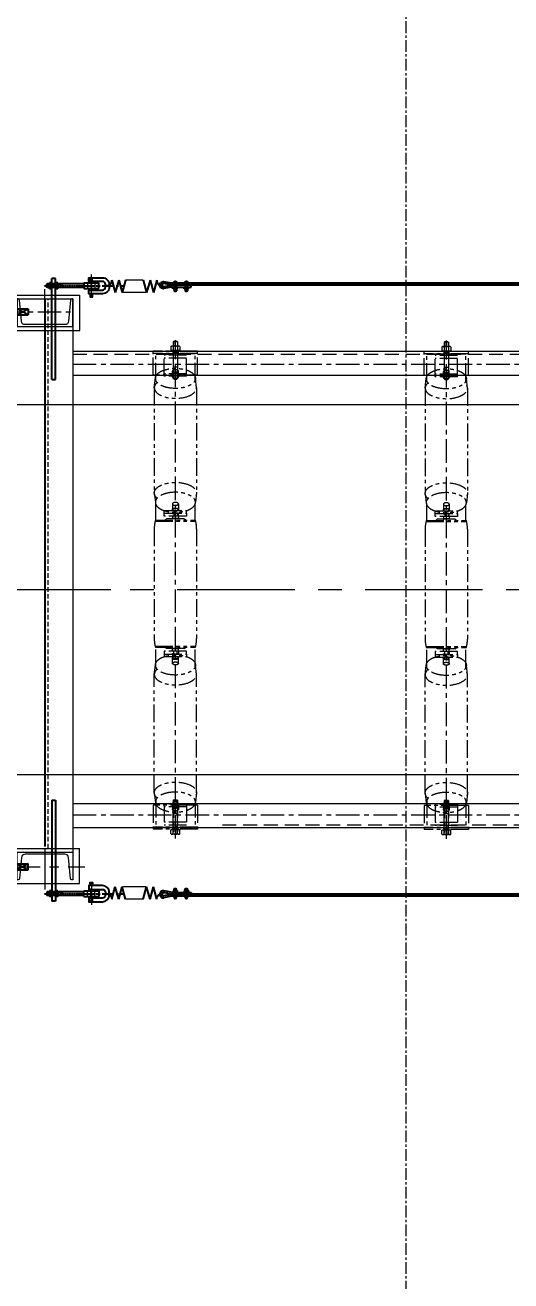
# Model space of a CAD drawing. Header units: millimetres. Extents: x -243837 to -5443, y 40 to 285140.
# Drawn here: x -189539 to -188226, y 76899 to 80292 of the extents above; entities that cross this region are included whole.
import ezdxf

# ---------------------------------------------------------------- set-up
doc = ezdxf.new("R2010")
doc.units = ezdxf.units.MM
for name, pattern in [('CENTER', [50.8, 31.75, -6.35, 6.35, -6.35]), ('CENTER2', [1.125, 0.75, -0.125, 0.125, -0.125]), ('HIDDEN', [0.375, 0.25, -0.125]), ('PHANTOM', [63.5, 31.75, -6.35, 6.35, -6.35, 6.35, -6.35])]:
    doc.linetypes.add(name, pattern=pattern)
for name, color, linetype, lineweight in [('2', 3, 'Continuous', 20), ('CEN', 1, 'CENTER', 9), ('DIM', 1, 'Continuous', 9), ('HID', 2, 'HIDDEN', 5), ('HIDDEN', 2, 'HIDDEN', 0), ('OBJECT R', 3, 'Continuous', 25), ('phantom', 4, 'PHANTOM', 5), ('R- PHANTOM', 3, 'PHANTOM', 9), ('R-CENTER', 1, 'CENTER2', 5), ('R-HIDDEN', 3, 'HIDDEN', 9), ('R-OBJECT', 2, 'Continuous', 20)]:
    doc.layers.add(name, color=color, linetype=linetype, lineweight=lineweight)
doc.layers.add('DWG', color=7, linetype='Continuous')
doc.styles.add('KA', font='romans.shx', dxfattribs={"width": 0.7})
doc.dimstyles.new('rakesh', dxfattribs={"dimscale": 160, "dimtxt": 2.5, "dimasz": 1, "dimexe": 0.8, "dimexo": 0.8, "dimgap": 1, "dimtad": 1, "dimdec": 0, "dimzin": 0, "dimdsep": 46, "dimtxsty": 'KA', "dimblk": 'OBLIQUE', "dimcen": 1.5, "dimclrd": 1, "dimclre": 1, "dimclrt": 2, "dimadec": 0, "dimazin": 0, "dimtfac": 1, "dimtdec": 0, "dimtmove": 0, "dimatfit": 2, "dimfxl": 0, "dimtolj": 1, "dimtzin": 0, "dimlwd": -1, "dimlwe": -1, "dimarcsym": 1})

# ---------------------------------------------------------------- blocks, each defined once
blk = doc.blocks.new('A$Caa90854e')
at = {"layer": '2'}
for p, q in [((-2854.4, 2808.8, 545.9), (-2854.4, 2713.8, 545.9)), ((-2667.3, 2808.8, 436.3), (-2854.4, 2808.8, 436.3)), ((-2836, 1228.8), (-2836, 2798.8, 223.5)), ((-810.8, 2723.8, 333.1), (-2836, 2723.8, 333.1)), ((-2667.3, 2713.8, 436.3), (-2854.6, 2713.8, 436.3)), ((-1473.8, 2513.8, 158.8), (-2742.8, 2513.8, 223.3)), ((-1473.8, 1513.8, 8), (-2851.6, 1513.8, 153.9)), ((-2667.3, 1313.8, 436.3), (-2854.6, 1313.8, 436.3)), ((-2854.4, 1218.8, 545.9), (-2854.4, 1313.8, 545.9)), ((-810.8, 1303.8, 109.6), (-2761, 1303.8, 109.6)), ((-2082.9, 1228.8), (-2836, 1228.8)), ((-2667.3, 1218.8, 436.3), (-2854.4, 1218.8, 436.3))]:
    blk.add_line(p, q, dxfattribs=at)
at = {"layer": '2', "elevation": 212.8}
for points in [[(-2833.8, 2798.8, -0.388879), (-2829.8, 2795.2), (-2824.8, 2738.3, 0.388879), (-2814.8, 2729.2), (-2707.2, 2729.2, 0.388879), (-2697.3, 2738.3), (-2692.3, 2795.2, -0.388879), (-2688.3, 2798.8), (-2686, 2798.8), (-2686, 2723.8), (-2836, 2723.8), (-2836, 2798.8)], [(-2833.8, 1228.8, 0.388879), (-2829.8, 1232.5), (-2824.8, 1289.3, -0.388879), (-2814.8, 1298.4), (-2707.2, 1298.4, -0.388879), (-2697.3, 1289.3), (-2692.3, 1232.5, 0.388879), (-2688.3, 1228.8), (-2686, 1228.8), (-2686, 1303.8), (-2836, 1303.8), (-2836, 1228.8)]]:
    blk.add_lwpolyline(points, format="xyb", close=True, dxfattribs=at)
at = {"layer": 'CEN', "ltscale": 4}
for p, q in [((-2760.8, 2713.8, 63.7), (-2760.8, 2824.8, 63.7)), ((-791.8, 2763.8, 223.5), (-2868.3, 2763.8, 223.5)), ((-2760.8, 1313.8, 63.7), (-2760.8, 1202.8, 63.7))]:
    blk.add_line(p, q, dxfattribs=at)
at = {"layer": 'CEN', "ltscale": 5}
blk.add_line((-748.2, 2013.8, 223.5), (-2947.9, 2013.8, 223.5), dxfattribs=at)
at = {"layer": 'CEN', "ltscale": 2}
blk.add_line((-810.8, 1263.8, 223.5), (-2838.7, 1263.8, 223.5), dxfattribs=at)
at = {"layer": 'DWG', "color": 3}
for p, q in [((-2715.1, 2771.8, 24.4), (-2715.1, 2755.8, 24.4)), ((-2685.1, 2755.8, 24.4), (-2715.1, 2771.8, 24.4)), ((-2715.1, 2755.8, 24.4), (-2685.1, 2771.8, 24.4)), ((-2644.3, 2771.8, 24.4), (-2715.1, 2771.8, 24.4)), ((-2644.3, 2755.8, 24.4), (-2715.1, 2755.8, 24.4)), ((-2715.1, 1255.8, 24.4), (-2715.1, 1271.8, 24.4)), ((-2685.1, 1271.8, 24.4), (-2715.1, 1255.8, 24.4)), ((-2715.1, 1271.8, 24.4), (-2685.1, 1255.8, 24.4)), ((-2644.3, 1271.8, 24.4), (-2715.1, 1271.8, 24.4)), ((-2644.3, 1255.8, 24.4), (-2715.1, 1255.8, 24.4))]:
    blk.add_line(p, q, dxfattribs=at)
at = {"layer": 'HIDDEN', "ltscale": 50}
blk.add_line((-2769, 2713.8, 223.5), (-2769, 1228.8, 223.5), dxfattribs=at)
at = {"layer": 'OBJECT R'}
blk.add_line((-2760.8, 1228.8, 63.7), (-2760.8, 2708.5, 63.7), dxfattribs=at)
blk = doc.blocks.new('_Oblique')
at = {"color": 0, "linetype": 'ByBlock', "lineweight": -2}
blk.add_line((-0.5, -0.5), (0.5, 0.5), dxfattribs=at)
blk = doc.blocks.new('*D188')
at = {"layer": 'DEFPOINTS', "color": 0, "ltscale": 10, "transparency": 16777216}
for p in [(-106759.9, 78766, 169.4), (-190509.6, 78267.1, 181.7), (-106759.9, 68629.3)]:
    blk.add_point(p, dxfattribs=at)
at = {"layer": 'DIM', "color": 1, "ltscale": 10, "transparency": 16777216}
for p, q in [((-106759.9, 78638), (-106759.9, 68437.3)), ((-190509.6, 78139.1), (-190509.6, 68437.3)), ((-190509.6, 68629.3), (-106759.9, 68629.3))]:
    blk.add_line(p, q, dxfattribs=at)
at = {"layer": 'DIM', "color": 1, "ltscale": 10, "transparency": 16777216, "xscale": 160, "yscale": 160, "zscale": 160, "rotation": 180}
blk.add_blockref('_Oblique', (-190509.6, 68629.3), dxfattribs=at)
at = {"layer": 'DIM', "color": 1, "ltscale": 10, "transparency": 16777216, "xscale": 160, "yscale": 160, "zscale": 160}
blk.add_blockref('_Oblique', (-106759.9, 68629.3), dxfattribs=at)
at = {"layer": 'DIM', "color": 2, "ltscale": 10, "transparency": 16777216, "insert": (-150134.8, 69094.1), "char_height": 400, "attachment_point": 5, "style": 'KA'}
blk.add_mtext('\\A1;83750 (HORIZONTAL PULLEY CRS.)', dxfattribs=at)
blk = doc.blocks.new('A$Cc1e59ba2')
at = {"layer": 'phantom', "ltscale": 1.5}
h = blk.add_hatch(dxfattribs=at)
h.set_pattern_fill('ANSI31', color=256, scale=4, angle=90, style=0)
h.set_pattern_definition([(225, (-355.42745, -107.5471), (-0.3535534, 0.3535534), [])])
h.paths.add_polyline_path([(-655.8, -172.3), (-655.8, -173.4), (-658.2, -173.4), (-658.2, -172.3)])
h.paths.add_polyline_path([(-672.4, -172.3), (-672.4, -173.4), (-674.9, -173.4), (-674.9, -172.3)])
h = blk.add_hatch(dxfattribs=at)
h.set_pattern_fill('ANSI31', color=256, scale=4, angle=90, style=0)
h.set_pattern_definition([(225, (-355.42745, -138.30226), (-0.3535534, 0.3535534), [])])
h.paths.add_polyline_path([(-655.8, -525), (-655.8, -523.9), (-658.2, -523.9), (-658.2, -525)])
h.paths.add_polyline_path([(-672.4, -525), (-672.4, -523.9), (-674.9, -523.9), (-674.9, -525)])
at = {"layer": 'phantom', "color": 1, "linetype": 'CENTER', "ltscale": 2}
blk.add_line((-665.3, -1037.1, 7.6), (-665.3, 309.6, 7.6), dxfattribs=at)
at = {"layer": 'phantom', "ltscale": 1.5}
for p, q in [((-605.3, 279.5), (-725.3, 279.5)), ((-725.3, 214.5), (-725.3, 279.5)), ((-605.3, 273.5), (-725.3, 273.5)), ((-718.4, 200.4), (-718.4, 273.5)), ((-718.4, 273.5), (-612.3, 273.5)), ((-677.3, 291.8), (-675.2, 293)), ((-677.3, 291.8), (-677.3, 281)), ((-653.3, 281), (-677.3, 281)), ((-675.3, 281), (-675.3, 279.5)), ((-655.5, 293), (-675.2, 293)), ((-672.3, 279.5), (-672.3, 273.5)), ((-672.3, 279.5), (-672.3, 273.5)), ((-659.3, 304.5), (-671.3, 304.5)), ((-671.3, 304.5), (-671.3, 293)), ((-671.3, 291.8), (-671.3, 281)), ((-671.3, 279.5), (-671.3, 276.5)), ((-659.3, 276.5), (-671.3, 276.5)), ((-671.3, 274.5), (-671.3, 208.5)), ((-671.3, 274.5), (-659.3, 274.5)), ((-670.6, 304.5), (-670.6, 293)), ((-670.6, 276.5), (-670.6, 274.5)), ((-665.3, 266.5), (-665.3, 290)), ((-665.3, 268.5), (-665.3, 273.5)), ((-660.1, 304.5), (-660.1, 292.1)), ((-660.1, 276.5), (-660.1, 274.5)), ((-659.3, 304.5), (-659.3, 293)), ((-659.3, 291.8), (-659.3, 281)), ((-659.3, 279.5), (-659.3, 276.5)), ((-659.3, 274.5), (-659.3, 208.5)), ((-658.3, 279.5), (-658.3, 273.5)), ((-658.3, 279.5), (-658.3, 273.3)), ((-653.3, 291.8), (-655.5, 293)), ((-655.3, 281), (-655.3, 279.5)), ((-653.3, 291.8), (-653.3, 281)), ((-612.3, 200.4), (-612.3, 273.5)), ((-605.3, 214.5), (-605.3, 279.5)), ((-635.3, 268.5), (-695.3, 268.5)), ((-695.3, 211.7), (-695.3, 268.5)), ((-635.3, 260.5), (-695.3, 260.5)), ((-635.3, 211.7), (-635.3, 268.5)), ((-718.4, 214.5), (-725.3, 214.5)), ((-722.5, 180.7), (-719.5, 207.5)), ((-612.3, 214.5), (-718.4, 214.5)), ((-635.3, 218.6), (-695.3, 218.6)), ((-635.3, 211.7), (-695.3, 211.7)), ((-673.3, 210.3), (-673.3, 225.4)), ((-659.3, 236.5), (-671.3, 236.5)), ((-657.3, 210.3), (-657.3, 225.4)), ((-651.3, 214.5), (-655.3, 214.5)), ((-645.3, 214.5), (-651.3, 214.5)), ((-605.3, 214.5), (-612.3, 214.5)), ((-608.2, 180.7), (-611.1, 206)), ((-722.5, 180.7), (-722.5, -103.6)), ((-608.2, 180.7), (-608.2, -103.6)), ((-722.5, -103.6), (-719.5, -128.8)), ((-718.4, -177.3), (-718.4, -134.4)), ((-673.3, -133.1), (-673.3, -148.2)), ((-657.3, -133.1), (-657.3, -148.2)), ((-612.3, -177.3), (-612.3, -134.4)), ((-608.2, -103.6), (-611.1, -128.8)), ((-695.3, -151.3), (-635.3, -151.3)), ((-695.3, -158.3), (-695.3, -151.4)), ((-672.3, -158.3), (-673.3, -159.3)), ((-673.3, -159.3), (-672.3, -158.3)), ((-673.3, -159.3), (-673.3, -160.3)), ((-673.3, -160.3), (-673.3, -159.3)), ((-673.3, -159.3), (-669.8, -159.3)), ((-669.8, -159.3), (-673.3, -159.3)), ((-673.3, -166.3), (-673.3, -172.3)), ((-658.3, -158.3), (-672.3, -158.3)), ((-658.3, -158.3), (-672.3, -158.3)), ((-669.8, -158.3), (-669.8, -166.3)), ((-660.8, -166.3), (-669.8, -166.3)), ((-665.3, -177.3), (-665.3, -166.3)), ((-660.8, -158.3), (-660.8, -166.3)), ((-657.3, -159.3), (-660.8, -159.3)), ((-657.3, -159.3), (-660.8, -159.3)), ((-658.3, -158.3), (-657.3, -159.3)), ((-658.3, -158.3), (-657.3, -159.3)), ((-657.3, -159.3), (-658.3, -158.3)), ((-657.3, -166.3), (-657.3, -158.3)), ((-657.3, -159.3), (-657.3, -160.3)), ((-657.3, -160.3), (-657.3, -159.3)), ((-657.3, -166.3), (-657.3, -172.3)), ((-635.3, -158.3), (-635.3, -151.4)), ((-722.5, -200.1), (-722.5, -497.2)), ((-720.1, -179.7), (-610.5, -179.7)), ((-719.5, -177.3), (-611.1, -177.3)), ((-693.1, -177.3), (-692.3, -175.1)), ((-688.8, -173.4), (-692.3, -174.9)), ((-691.6, -177.3), (-692.3, -174.9)), ((-691.7, -177.3), (-692.3, -175.1)), ((-673.3, -173.4), (-688.8, -173.4)), ((-674.9, -172.3), (-674.9, -173.4)), ((-655.8, -172.3), (-674.9, -172.3)), ((-655.8, -173.4), (-674.9, -173.4)), ((-657.3, -172.3), (-673.3, -172.3)), ((-657.3, -173.4), (-673.3, -173.4)), ((-672.4, -172.3), (-672.4, -173.4)), ((-658.2, -172.3), (-658.2, -173.4)), ((-641.8, -173.4), (-657.3, -173.4)), ((-655.8, -172.3), (-655.8, -173.4)), ((-641.8, -173.4), (-638.3, -174.9)), ((-639.1, -177.3), (-638.3, -174.9)), ((-639, -177.3), (-638.3, -175.1)), ((-637.6, -177.3), (-638.3, -175.1)), ((-608.2, -200.1, 7.6), (-608.2, -497.2, 7.6)), ((-720.1, -517.6), (-610.5, -517.6)), ((-719.5, -520), (-611.1, -520)), ((-718.4, -574.1), (-718.4, -520)), ((-695.3, -539), (-695.3, -545.9)), ((-693.1, -520), (-692.3, -522.2)), ((-691.7, -520), (-692.3, -522.2)), ((-691.6, -520), (-692.3, -522.4)), ((-688.8, -523.9), (-692.3, -522.4)), ((-673.3, -523.9), (-688.8, -523.9)), ((-674.9, -525), (-674.9, -523.9)), ((-655.8, -523.9), (-674.9, -523.9)), ((-655.8, -525), (-674.9, -525)), ((-657.3, -523.9), (-673.3, -523.9)), ((-657.3, -525), (-673.3, -525)), ((-673.3, -531), (-673.3, -525)), ((-673.3, -538), (-673.3, -537)), ((-673.3, -537), (-673.3, -538)), ((-673.3, -538), (-669.8, -538)), ((-672.3, -539), (-673.3, -538)), ((-673.3, -538), (-672.3, -539)), ((-669.8, -538), (-673.3, -538)), ((-672.4, -525), (-672.4, -523.9)), ((-658.3, -539), (-672.3, -539)), ((-658.3, -539), (-672.3, -539)), ((-660.8, -531), (-669.8, -531)), ((-669.8, -539), (-669.8, -531)), ((-665.3, -531), (-665.3, -520)), ((-660.8, -539), (-660.8, -531)), ((-657.3, -538), (-660.8, -538)), ((-657.3, -538), (-660.8, -538)), ((-658.3, -539), (-657.3, -538)), ((-658.3, -539), (-657.3, -538)), ((-657.3, -538), (-658.3, -539)), ((-658.2, -525), (-658.2, -523.9)), ((-641.8, -523.9), (-657.3, -523.9)), ((-657.3, -531), (-657.3, -525)), ((-657.3, -531), (-657.3, -539)), ((-657.3, -538), (-657.3, -537)), ((-657.3, -537), (-657.3, -538)), ((-655.8, -525), (-655.8, -523.9)), ((-641.8, -523.9), (-638.3, -522.4)), ((-639.1, -520), (-638.3, -522.4)), ((-639, -520), (-638.3, -522.2)), ((-637.6, -520), (-638.3, -522.2)), ((-635.3, -539), (-635.3, -545.9)), ((-612.3, -574.1), (-612.3, -520)), ((-722.5, -593.7), (-719.5, -568.5)), ((-695.3, -545.9), (-635.3, -545.9)), ((-673.3, -564.1), (-673.3, -549.1)), ((-657.3, -564.1), (-657.3, -549.1)), ((-608.2, -593.7), (-611.1, -568.5)), ((-722.5, -913.5, -33), (-722.5, -593.7)), ((-608.2, -913.5, -33), (-608.2, -593.7)), ((-722.5, -913.5, -33), (-719.5, -940.3, -33)), ((-608.2, -913.5, -33), (-611.1, -938.8, -33)), ((-718.4, -947.3, -33), (-725.3, -947.3, -33)), ((-725.3, -947.3, -33), (-725.3, -1012.3, -33)), ((-718.4, -933.2, -33), (-718.4, -1006.3, -33)), ((-612.3, -947.3, -33), (-718.4, -947.3, -33)), ((-635.3, -944.5, -33), (-695.3, -944.5, -33)), ((-695.3, -944.5, -33), (-695.3, -1001.3, -33)), ((-673.3, -943.1, -33), (-673.3, -958.2, -33)), ((-659.3, -934), (-671.3, -934)), ((-671.3, -934), (-671.3, -1025.8, -33)), ((-671.3, -1007.3, -33), (-671.3, -941.3, -33)), ((-670.6, -934), (-670.6, -1025.8, -33)), ((-660.1, -934), (-660.1, -1024.9, -33)), ((-659.3, -934), (-659.3, -1025.8, -33)), ((-659.3, -1007.3, -33), (-659.3, -941.3, -33)), ((-657.3, -943.1, -33), (-657.3, -958.2, -33)), ((-651.3, -947.3, -33), (-655.3, -947.3, -33)), ((-645.3, -947.3, -33), (-651.3, -947.3, -33)), ((-635.3, -944.5, -33), (-635.3, -1001.3, -33)), ((-612.3, -933.2, -33), (-612.3, -1006.3, -33)), ((-605.3, -947.3, -33), (-612.3, -947.3, -33)), ((-605.3, -947.3, -33), (-605.3, -1012.3, -33)), ((-635.3, -951.4, -33), (-695.3, -951.4, -33)), ((-659.3, -969.3, -33), (-671.3, -969.3, -33)), ((-605.3, -1006.3, -33), (-725.3, -1006.3, -33)), ((-605.3, -1012.3, -33), (-725.3, -1012.3, -33)), ((-718.4, -1006.3, -33), (-612.3, -1006.3, -33)), ((-635.3, -993.3, -33), (-695.3, -993.3, -33)), ((-635.3, -1001.3, -33), (-695.3, -1001.3, -33)), ((-677.3, -1024.6, -33), (-677.3, -1013.8, -33)), ((-653.3, -1013.8, -33), (-677.3, -1013.8, -33)), ((-675.3, -1013.8, -33), (-675.3, -1012.3, -33)), ((-672.3, -1012.3, -33), (-672.3, -1006.3, -33)), ((-672.3, -1012.3, -33), (-672.3, -1006.3, -33)), ((-671.3, -1007.3, -33), (-659.3, -1007.3, -33)), ((-659.3, -1009.3, -33), (-671.3, -1009.3, -33)), ((-671.3, -1012.3, -33), (-671.3, -1009.3, -33)), ((-671.3, -1024.6, -33), (-671.3, -1013.8, -33)), ((-670.6, -1009.3, -33), (-670.6, -1007.3, -33)), ((-665.3, -999.3, -33), (-665.3, -1022.8, -33)), ((-665.3, -1001.3, -33), (-665.3, -1006.3, -33)), ((-660.1, -1009.3, -33), (-660.1, -1007.3, -33)), ((-659.3, -1012.3, -33), (-659.3, -1009.3, -33)), ((-659.3, -1024.6, -33), (-659.3, -1013.8, -33)), ((-658.3, -1012.3, -33), (-658.3, -1006.1, -33)), ((-658.3, -1012.3, -33), (-658.3, -1006.3, -33)), ((-655.3, -1013.8, -33), (-655.3, -1012.3, -33)), ((-653.3, -1024.6, -33), (-653.3, -1013.8, -33)), ((-677.3, -1024.6, -33), (-675.2, -1025.8, -33)), ((-655.5, -1025.8, -33), (-675.2, -1025.8, -33)), ((-653.3, -1024.6, -33), (-655.5, -1025.8, -33))]:
    blk.add_line(p, q, dxfattribs=at)
for points in [[(-695.3, -166.3), (-695.3, -158.3), (-635.3, -158.3), (-635.3, -166.3)], [(-695.3, -531), (-695.3, -539), (-635.3, -539), (-635.3, -531)]]:
    blk.add_lwpolyline(points, close=True, dxfattribs=at)
for centre in [(-665.3, 208.5), (-665.3, -941.3, -33)]:
    blk.add_circle(centre, 6, dxfattribs=at)
for centre, radius, start, end in [((-665.3, 295.4), 10.9, 56.6036, 123.3964), ((-674.3, 288.8), 4.24, 45, 135), ((-665.3, 278), 15, 66.4634, 113.5366), ((-656.3, 288.8), 4.24, 45, 135), ((-632.5, -200.1), 90, 165.2922, 180), ((-698.2, -200.1), 90, 0, 14.7078), ((-632.5, -497.2), 90, 180, 194.7078), ((-698.2, -497.2), 90, 345.2922, 0), ((-665.3, -924.9), 10.9, 236.6036, 303.3964), ((-674.3, -1021.6, -33), 4.24, 225, 315), ((-665.3, -1010.8, -33), 15, 246.4634, 293.5366), ((-656.3, -1021.6, -33), 4.24, 225, 315)]:
    blk.add_arc(centre, radius, start, end, dxfattribs=at)
for centre, major_axis in [((-665.3, 206), (-54.2, 0)), ((-665.3, 210.3), (-8, 0)), ((-665.3, 226.3), (-7, 0)), ((-665.3, -568.5), (-54.2, 0)), ((-665.3, -564.1), (-8, 0)), ((-665.3, -548.2), (-7, 0))]:
    blk.add_ellipse(centre, major_axis=major_axis, ratio=0.5, dxfattribs=at)
for centre, major_axis, start_param, end_param in [((-665.3, 225.4), (-8, 0), 5.576234, 10.13173), ((-665.3, 180.7), (-57.1, 0), 5.761132, 9.946831), ((-665.3, -549.1), (-8, 0), 5.576234, 10.13173), ((-665.3, -593.7), (-57.1, 0), 5.761132, 9.946831)]:
    blk.add_ellipse(centre, major_axis=major_axis, ratio=0.5, start_param=start_param, end_param=end_param, dxfattribs=at)
at = {"layer": 'phantom', "ltscale": 1.5, "extrusion": (0, 0, -1)}
for centre, major_axis, start_param, end_param in [((-665.3, -103.6), (-57.1, 0), 5.761132, 9.946831), ((-665.3, -148.2), (-8, 0), 5.576234, 10.13173), ((-665.3, -913.5, -33), (-57.1, 0), 5.761132, 9.946831), ((-665.3, -958.2, -33), (-8, 0), 5.576234, 10.13173)]:
    blk.add_ellipse(centre, major_axis=major_axis, ratio=0.5, start_param=start_param, end_param=end_param, dxfattribs=at)
for centre, major_axis in [((-665.3, -128.8), (-54.2, 0)), ((-665.3, -133.1), (-8, 0)), ((-665.3, -149.1), (-7, 0)), ((-665.3, -938.8, -33), (-54.2, 0)), ((-665.3, -943.1, -33), (-8, 0)), ((-665.3, -959, -33), (-7, 0))]:
    blk.add_ellipse(centre, major_axis=major_axis, ratio=0.5, dxfattribs=at)
blk = doc.blocks.new('A$C67757B90')
at = {"color": 4}
for p, q in [((9, 142.7), (10, 143.7)), ((18, 143.7), (19, 142.7)), ((21.5, 43.7), (6.5, 43.7)), ((6.5, 3.7), (21.5, 3.7))]:
    blk.add_line(p, q, dxfattribs=at)
at = {"color": 1, "linetype": 'CENTER2', "ltscale": 0.3}
for p, q in [((14, 152), (14, 0)), ((27.9, 23.7), (0, 23.7))]:
    blk.add_line(p, q, dxfattribs=at)
at = {"layer": 'DWG', "color": 4}
for p, q in [((9, 43.7), (9, 142.7)), ((9, 142.7), (19, 142.7)), ((10, 143.7), (18, 143.7)), ((10, 103.7), (10, 143.7)), ((18, 103.7), (18, 143.7)), ((19, 43.7), (19, 142.7)), ((9, 103.7), (19, 103.7)), ((6.5, 43.7), (6.5, 3.7)), ((21.5, 43.7), (21.5, 3.7))]:
    blk.add_line(p, q, dxfattribs=at)
at = {"layer": 'HID', "color": 3, "linetype": 'HIDDEN'}
for p, q in [((21.5, 33.7), (6.5, 33.7)), ((21.5, 13.7), (6.5, 13.7))]:
    blk.add_line(p, q, dxfattribs=at)
blk = doc.blocks.new('A$C14860B7B')
at = {"color": 1, "linetype": 'CENTER2', "ltscale": 10}
blk.add_line((12.5, 8), (0, 8), dxfattribs=at)
at = {"color": 4}
for p, q in [((3.1, 16), (9.5, 16)), ((3.1, 16), (3.1, 0)), ((3.1, 0), (9.5, 0)), ((9.5, 16), (9.5, 0))]:
    blk.add_line(p, q, dxfattribs=at)
at = {"color": 8}
blk.add_line((3.1, 8), (9.5, 8), dxfattribs=at)
blk = doc.blocks.new('A$C6AD106CC')
at = {"layer": 'DWG', "color": 4}
for p, q in [((17.1, 0), (26.3, 33.1)), ((35.6, 0), (26.3, 33.1)), ((35.6, 0), (44.9, 33.1)), ((54.1, 0), (44.9, 33.1)), ((101.8, 0), (111.1, 33.1)), ((120.3, 0), (111.1, 33.1)), ((120.3, 0), (129.6, 33.1)), ((138.9, 0), (129.6, 33.1))]:
    blk.add_line(p, q, dxfattribs=at)
for centre, start, end in [((4.6, 1.5), 352.8962, 111.8038), ((151.3, 1.5), 68.1962, 187.1038)]:
    blk.add_arc(centre, 12.5, start, end, dxfattribs=at)
at = {"layer": 'HID', "color": 4, "linetype": 'HIDDEN'}
for p, q in [((44.9, 33.1), (111.1, 33.1)), ((54.1, 0), (101.8, 0))]:
    blk.add_line(p, q, dxfattribs=at)
blk = doc.blocks.new('A$C02E9442B')
at = {"color": 4}
for p, q in [((60.2, 33.3), (60.2, 26.7)), ((70.2, 33.3), (70.2, 26.7))]:
    blk.add_line(p, q, dxfattribs=at)
for points in [[(70.2, 33.3, 0.414214), (51.9, 51.7), (15.2, 51.7), (15.2, 46.7)], [(46.9, 41.7), (51.9, 41.7, -0.414214), (60.2, 33.3, -0.26742)], [(60.2, 26.7, -0.415216), (51.9, 18.3), (46.9, 18.3)], [(46.9, 8.3), (51.9, 8.3, 0.414669), (70.2, 26.7, 0.348771)]]:
    blk.add_lwpolyline(points, format="xyb", dxfattribs=at)
for points in [[(15.2, 46.7), (15.2, 41.7), (46.9, 41.7)], [(18.6, 51.7), (18.6, 60), (25.2, 60), (25.2, 51.7)], [(46.9, 18.3), (15.2, 18.3), (15.2, 8.3), (46.9, 8.3)]]:
    blk.add_lwpolyline(points, dxfattribs=at)
at = {"layer": 'CEN', "ltscale": 0.05}
blk.add_line((21.9, 60), (21.9, 0), dxfattribs=at)
at = {"layer": 'DWG', "color": 1, "linetype": 'CENTER'}
blk.add_line((0, 30), (111.8, 30), dxfattribs=at)
at = {"layer": 'HIDDEN', "color": 4, "ltscale": 0.1}
blk.add_lwpolyline([(25.2, 18.3), (25.2, 10), (18.6, 10), (18.6, 18.3)], dxfattribs=at)
blk = doc.blocks.new('A$C21B33FEA')
at = {"color": 4}
for p, q in [((-65341.1, 283, 7358.3), (-65341.1, 10, 7358.3)), ((-65341.1, 283, 7358.3), (-65331.1, 283, 7358.3)), ((-65331.1, 283, 7358.3), (-65331.1, 10, 7358.3)), ((-65331.1, 10, 7358.3), (-65341.1, 10, 7358.3))]:
    blk.add_line(p, q, dxfattribs=at)
at = {"color": 2}
for p, q in [((-65018.6, 33.8, 7358.3), (-65038.1, 37.7, 7358.3)), ((-65012.4, 38.4, 7358.3), (-65012.9, 38.1, 7358.3)), ((-65012.9, 38.1, 7358.3), (-65012.9, 33.4, 7358.3)), ((-65012.4, 38.4, 7358.3), (-65002.4, 38.4, 7358.3)), ((-65010.5, 38.1, 7358.3), (-65010.5, 33.4, 7358.3)), ((-65010.5, 38.1, 7358.3), (-65010.5, 33.4, 7358.3)), ((-65009.4, 44.4, 7358.3), (-65010.4, 43.4, 7358.3)), ((-65010.4, 20.4, 7358.3), (-65010.4, 43.4, 7358.3)), ((-65010.4, 43.4, 7358.3), (-65004.4, 43.4, 7358.3)), ((-65009.4, 38.4, 7358.3), (-65009.4, 44.4, 7358.3)), ((-65009.4, 44.4, 7358.3), (-65005.4, 44.4, 7358.3)), ((-65005.4, 38.4, 7358.3), (-65005.4, 44.4, 7358.3)), ((-65005.4, 44.4, 7358.3), (-65004.4, 43.4, 7358.3)), ((-65004.4, 20.4, 7358.3), (-65004.4, 43.4, 7358.3)), ((-65004.2, 38.1, 7358.3), (-65004.2, 33.4, 7358.3)), ((-65002.4, 38.4, 7358.3), (-65001.8, 38.1, 7358.3)), ((-65001.8, 38.1, 7358.3), (-65001.8, 33.4, 7358.3)), ((-64982.4, 38.4, 7358.3), (-64982.9, 38.1, 7358.3)), ((-64982.9, 38.1, 7358.3), (-64982.9, 33.4, 7358.3)), ((-64982.4, 38.4, 7358.3), (-64972.4, 38.4, 7358.3)), ((-64980.5, 38.1, 7358.3), (-64980.5, 33.4, 7358.3)), ((-64980.5, 38.1, 7358.3), (-64980.5, 33.4, 7358.3)), ((-64979.4, 44.4, 7358.3), (-64980.4, 43.4, 7358.3)), ((-64980.4, 20.4, 7358.3), (-64980.4, 43.4, 7358.3)), ((-64980.4, 43.4, 7358.3), (-64974.4, 43.4, 7358.3)), ((-64979.4, 38.4, 7358.3), (-64979.4, 44.4, 7358.3)), ((-64979.4, 44.4, 7358.3), (-64975.4, 44.4, 7358.3)), ((-64975.4, 38.4, 7358.3), (-64975.4, 44.4, 7358.3)), ((-64975.4, 44.4, 7358.3), (-64974.4, 43.4, 7358.3)), ((-64974.4, 20.4, 7358.3), (-64974.4, 43.4, 7358.3)), ((-64974.2, 38.1, 7358.3), (-64974.2, 33.4, 7358.3)), ((-64972.4, 38.4, 7358.3), (-64971.8, 38.1, 7358.3)), ((-64971.8, 38.1, 7358.3), (-64971.8, 33.4, 7358.3)), ((-65019.6, 28.9, 7358.3), (-65039.1, 32.8, 7358.3)), ((-65019.6, 27.9, 7358.3), (-65039.1, 24, 7358.3)), ((-65018.6, 23, 7358.3), (-65038.1, 19.1, 7358.3)), ((-65014.7, 33.4, 7358.3), (-64964.7, 33.4, 7358.3)), ((16457.8, 28.4, 7358.3), (-65014.7, 28.4, 7358.3)), ((16457.8, 23.4, 7358.3), (-65014.7, 23.4, 7358.3)), ((-65012.9, 33.4, 7358.3), (-65001.8, 33.4, 7358.3)), ((-64982.9, 33.4, 7358.3), (-64971.8, 33.4, 7358.3)), ((-64964.7, 33.4, 7358.3), (-64964.7, 28.4, 7358.3))]:
    blk.add_line(p, q, dxfattribs=at)
for centre, radius, start, end in [((-65040, 28.4, 7358.3), 9.47, 78.6783, 180), ((-65011.7, 36, 7358.3), 2.43, 61.0779, 118.9221), ((-65007.4, 21.6, 7358.3), 16.8, 79.091, 100.909), ((-65003, 36, 7358.3), 2.43, 61.0779, 118.9221), ((-64981.7, 36, 7358.3), 2.43, 61.0779, 118.9221), ((-64977.4, 21.6, 7358.3), 16.8, 79.091, 100.909), ((-64973, 36, 7358.3), 2.43, 61.0779, 118.9221), ((-65040, 28.4, 7358.3), 9.47, 180, 281.3217), ((-65040, 28.4, 7358.3), 4.47, 78.6783, 180), ((-65040, 28.4, 7358.3), 4.47, 180, 281.3217), ((-65014.7, 53.4, 7358.3), 25, 258.6783, 270), ((-65014.7, 3.4, 7358.3), 25, 90, 101.3217), ((-65014.7, 53.4, 7358.3), 20, 258.6783, 270), ((-65014.7, 3.4, 7358.3), 20, 90, 101.3217), ((-65007.4, 20.4, 7358.3), 3, 180, 0), ((-64977.4, 20.4, 7358.3), 3, 180, 0)]:
    blk.add_arc(centre, radius, start, end, dxfattribs=at)
at = {"layer": 'CEN'}
for p, q in [((-65007.4, 45.3, 7358.3), (-65007.4, 16.8, 7358.3)), ((-64977.4, 45.3, 7358.3), (-64977.4, 16.8, 7358.3))]:
    blk.add_line(p, q, dxfattribs=at)
at = {"xscale": -1.000000000000001, "rotation": 90}
blk.add_blockref('A$C67757B90', (-65210.6, 44, 7358.3), dxfattribs=at)
at = {"xscale": -1}
for name, p in [('A$C14860B7B', (-65338, 22, 7358.3)), ('A$C14860B7B', (-65321.6, 22, 7358.3)), ('A$C6AD106CC', (-65040, 15.3, 7358.3))]:
    blk.add_blockref(name, p, dxfattribs=at)
blk.add_blockref('A$C02E9442B', (-65256.1, 0, 7358.3))

msp = doc.modelspace()

# ---------------------------------------------------------------- linework, layer by layer
at = {"layer": 'CEN', "color": 1}
msp.add_line((-188509.94, 81267.45), (-188509.94, 75267.45), dxfattribs=at)
at = {"layer": 'R-CENTER', "color": 1, "linetype": 'CENTER', "ltscale": 2}
for p, q in [((-189410.4, 79376.01, -209.92), (-116541.66, 79377.04, -209.92)), ((-189410.4, 78158.27, -209.92), (-116541.66, 78157.24, -209.92))]:
    msp.add_line(p, q, dxfattribs=at)
at = {"layer": 'R-CENTER', "color": 1, "linetype": 'CENTER', "ltscale": 10}
msp.add_line((-193192.22, 78767.18, -169.38), (-107113.76, 78766.01, -305.48), dxfattribs=at)
at = {"layer": 'R-HIDDEN', "ltscale": 150}
for p, q in [((-189410.4, 79403.01, -169.38), (-116541.66, 79404.04, -169.38)), ((-189006.18, 78131.26, -209.92), (-116541.66, 78130.24, -209.92))]:
    msp.add_line(p, q, dxfattribs=at)
at = {"layer": 'R-OBJECT'}
for p, q in [((-189410.4, 79411.01, -169.38), (-116541.66, 79412.04, -169.38)), ((-189410.4, 79346.01, -169.38), (-116541.66, 79347.04, -169.38)), ((-189892.71, 79267.13, -169.38), (-116541.66, 79268.2, -169.38)), ((-189892.71, 78267.12, -169.38), (-116541.66, 78266.05, -169.38)), ((-189410.4, 78188.27, -169.38), (-116541.66, 78187.24, -169.38)), ((-189410.4, 78123.27, -169.38), (-116541.66, 78122.24, -169.38))]:
    msp.add_line(p, q, dxfattribs=at)

# ---------------------------------------------------------------- block references
at = {"color": 4, "xscale": -1, "rotation": 180}
msp.add_blockref('A$C21B33FEA', (-124126.13, 79617.63, -7358.3), dxfattribs=at)
at = {"color": 4}
msp.add_blockref('A$C21B33FEA', (-124126.13, 77914.84, -7358.3), dxfattribs=at)
at = {"layer": '2', "rotation": 180}
msp.add_blockref('A$Caa90854e', (-192246.44, 80780.95, -159.78), dxfattribs=at)
at = {"layer": 'R- PHANTOM', "linetype": 'Continuous'}
for p in [(-188467.75, 79131.27, -7.55), (-187735.53, 79130.26, -7.55)]:
    msp.add_blockref('A$Cc1e59ba2', p, dxfattribs=at)

# ---------------------------------------------------------------- dimensions: what is measured, and where the dimension line sits
at = {"layer": 'DIM', "ltscale": 10}
dim = msp.add_linear_dim(base=(-106759.94, 68629.34, -169.38), p1=(-190509.57, 78267.14, 12.32), p2=(-106759.94, 78766.01, 0), text='<> (HORIZONTAL PULLEY CRS.)', dimstyle='rakesh', override={"dimexe": 1.2, "dimfxl": 1.5}, dxfattribs=at)
dim.commit()
dim.dimension.update_dxf_attribs({"geometry": '*D188', "text_midpoint": (-150134.75, 68629.34, -169.38), "dimtype": 160})

doc.saveas('drawing.dxf')
